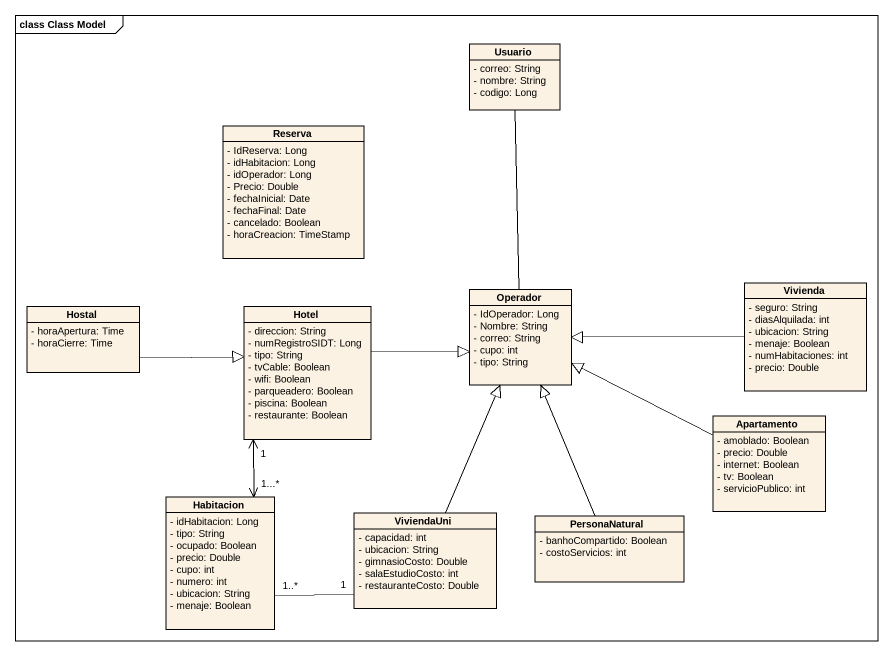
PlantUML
@startuml
mainframe class Class Model
hide circle
hide empty members
skinparam classAttributeIconSize 0
class Usuario {
  - correo: String
  - nombre: String
  - codigo: Long
}
class Reserva {
  - IdReserva: Long
  - idHabitacion: Long
  - idOperador: Long
  - Precio: Double
  - fechaInicial: Date
  - fechaFinal: Date
  - cancelado: Boolean
  - horaCreacion: TimeStamp
}
class Operador {
  - IdOperador: Long
  - Nombre: String
  - correo: String
  - cupo: int
  - tipo: String
}
class Vivienda {
  - seguro: String
  - diasAlquilada: int
  - ubicacion: String
  - menaje: Boolean
  - numHabitaciones: int
  - precio: Double
}
class Hostal {
  - horaApertura: Time
  - horaCierre: Time
}
class Hotel {
  - direccion: String
  - numRegistroSIDT: Long
  - tipo: String
  - tvCable: Boolean
  - wifi: Boolean
  - parqueadero: Boolean
  - piscina: Boolean
  - restaurante: Boolean
}
class Apartamento {
  - amoblado: Boolean
  - precio: Double
  - internet: Boolean
  - tv: Boolean
  - servicioPublico: int
}
class Habitacion {
  - idHabitacion: Long
  - tipo: String
  - ocupado: Boolean
  - precio: Double
  - cupo: int
  - numero: int
  - ubicacion: String
  - menaje: Boolean
}
class ViviendaUni {
  - capacidad: int
  - ubicacion: String
  - gimnasioCosto: Double
  - salaEstudioCosto: int
  - restauranteCosto: Double
}
class PersonaNatural {
  - banhoCompartido: Boolean
  - costoServicios: int
}
Operador -up- Usuario
Vivienda -left-|> Operador
Hostal -right-|> Hotel
Hotel -right-|> Operador
Hotel "1" <--> "1...*" Habitacion
Apartamento -left-|> Operador
ViviendaUni -up-|> Operador
ViviendaUni "1" -left- "1..*" Habitacion
PersonaNatural -up-|> Operador
@enduml
